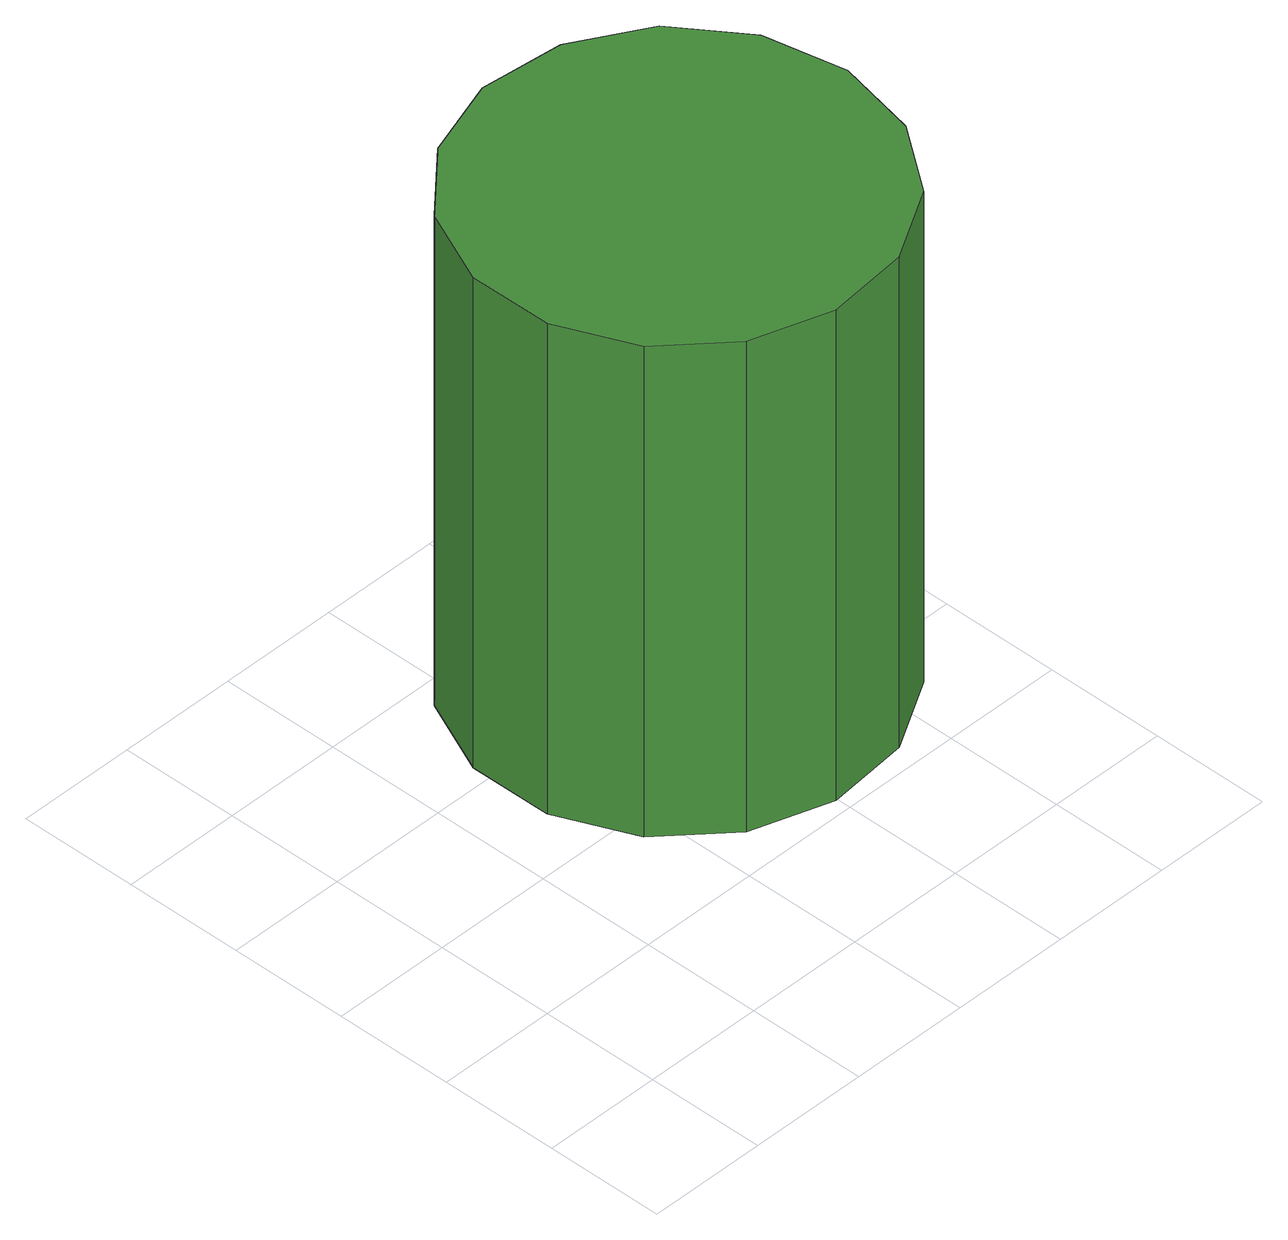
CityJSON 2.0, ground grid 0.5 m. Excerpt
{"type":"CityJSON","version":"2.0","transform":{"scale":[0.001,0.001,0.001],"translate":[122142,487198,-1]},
"CityObjects":{
"tree1":{"type":"SolitaryVegetationObject","attributes":{"function":"something"},"geometry":[{"type":"MultiSurface","lod":"1","boundaries":[[[0,1,2,3,4,5,6,7,8,9,10,11,12,13,14]],[[15,16,17,18,19,20,21,22,23,24,25,26,27,28,29]],[[0,29,28,1]],[[1,28,27,2]],[[2,27,26,3]],[[3,26,25,4]],[[4,25,24,5]],[[5,24,23,6]],[[6,23,22,7]],[[7,22,21,8]],[[8,21,20,9]],[[9,20,19,10]],[[10,19,18,11]],[[11,18,17,12]],[[12,17,16,13]],[[13,16,15,14]],[[14,15,29,0]]]}]}
},
"vertices":[
[2429,1402,3003],[2356,1746,3003],[2150,2030,3003],[1845,2206,3003],[1495,2243,3003],[1161,2134,3003],[899,1899,3003],[756,1577,3003],[756,1226,3003],[899,904,3003],[1161,669,3003],[1495,560,3003],[1845,597,3003],[2150,773,3003],[2356,1057,3003],[2356,1057,780],[2150,773,780],[1845,597,780],[1495,560,780],[1161,669,780],[899,904,780],[756,1226,780],[756,1577,780],[899,1899,780],[1161,2134,780],[1495,2243,780],[1845,2206,780],[2150,2030,780],[2356,1746,780],[2429,1402,780]
]}
